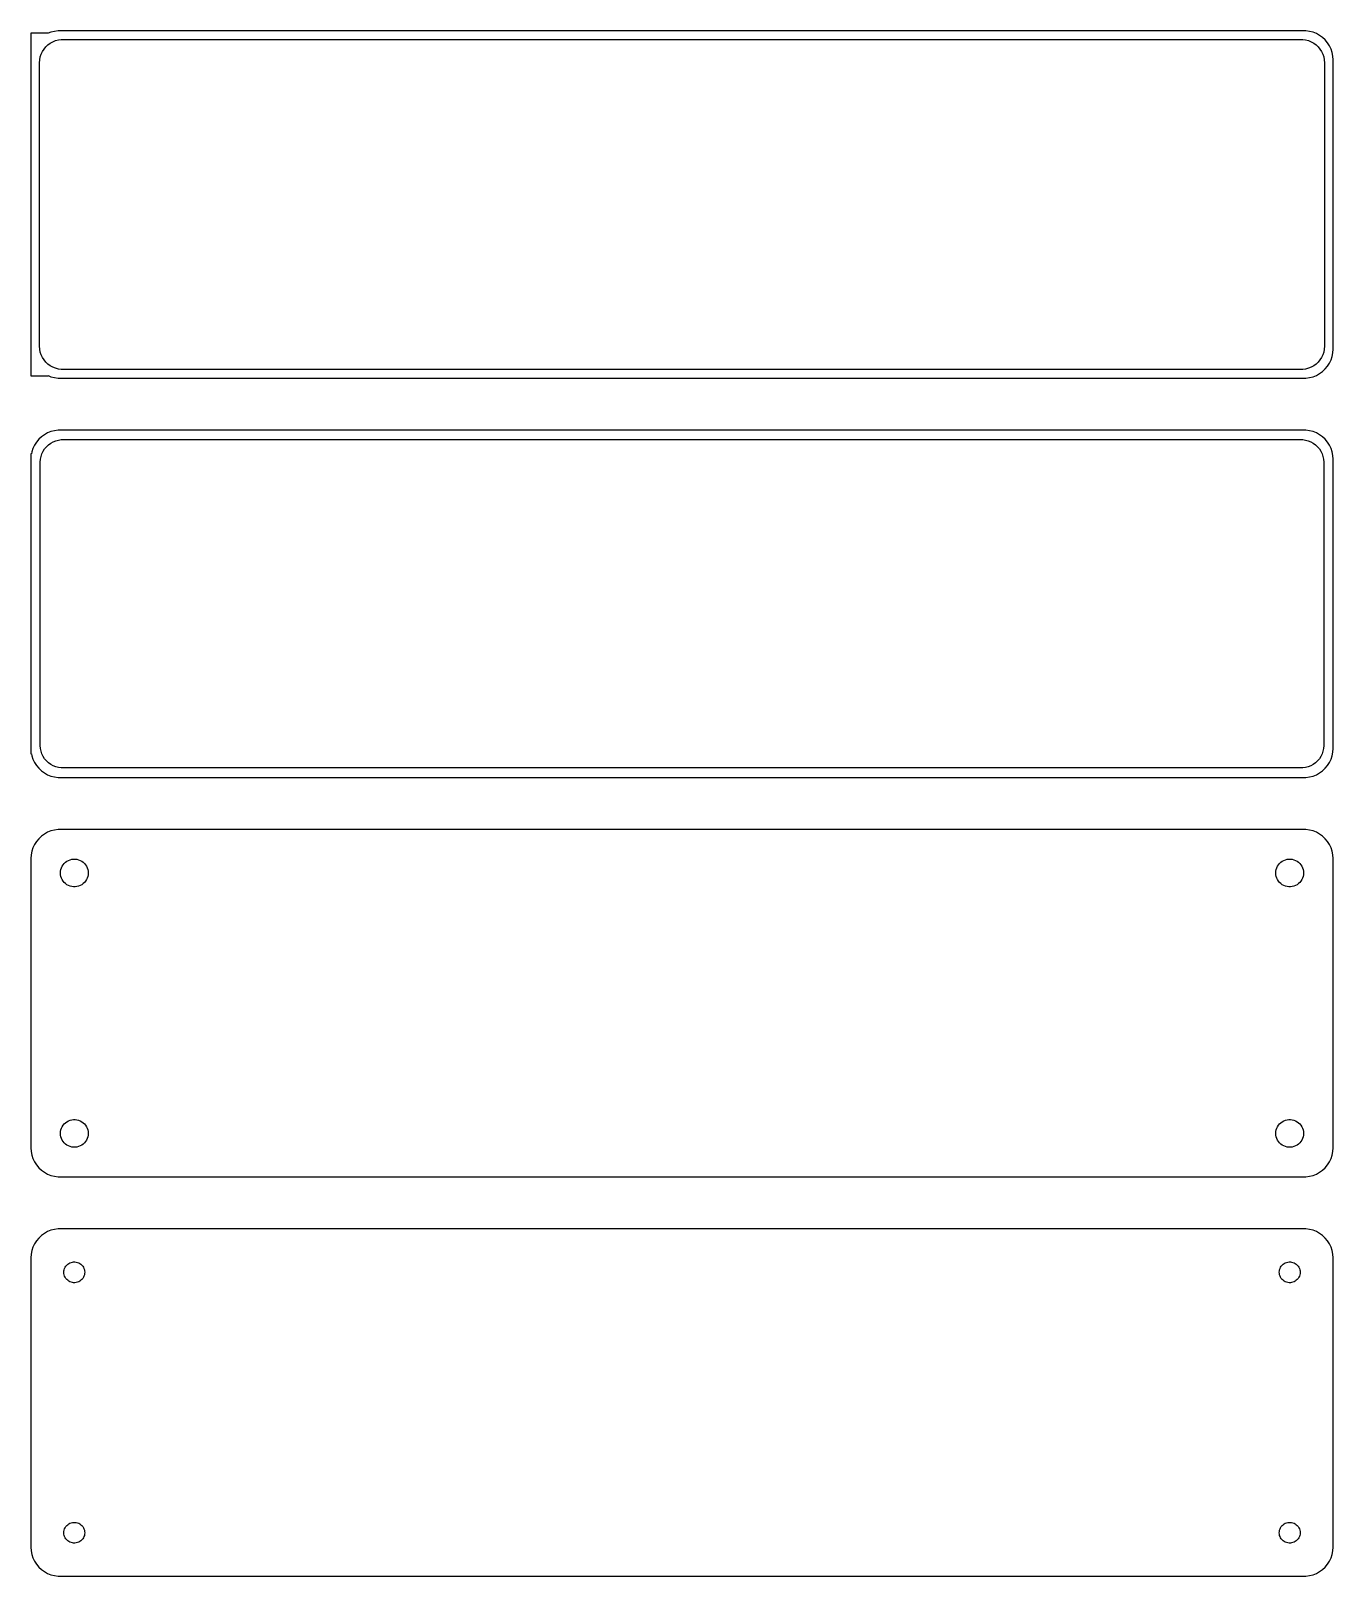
# Model space of a CAD drawing. Header units: metres. Extents: x -112 to 112, y 177 to 444.
import ezdxf

# ---------------------------------------------------------------- set-up
doc = ezdxf.new("R2010")
doc.units = ezdxf.units.M

msp = doc.modelspace()

# ---------------------------------------------------------------- linework, layer by layer
for p, q in [((-109.5, 443.615), (-112.5, 443.615)), ((-112.5, 443.615), (-112.5, 384.385)), ((-109.045, 443.755), (-109.5, 443.575)), ((-109.5, 443.575), (-109.5, 443.615)), ((-108.437, 443.911), (-109.045, 443.755)), ((-107.814, 443.99), (-108.437, 443.911)), ((107.814, 443.99), (-107.814, 443.99)), ((108.437, 443.911), (107.814, 443.99)), ((109.045, 443.755), (108.437, 443.911)), ((109.629, 443.524), (109.045, 443.755)), ((110.179, 443.222), (109.629, 443.524)), ((110.687, 442.853), (110.179, 443.222)), ((-110.505, 440.427), (-110.236, 440.851)), ((-110.236, 440.851), (-109.916, 441.238)), ((-109.916, 441.238), (-109.55, 441.582)), ((-109.55, 441.582), (-109.143, 441.877)), ((-109.143, 441.877), (-108.703, 442.119)), ((-108.703, 442.119), (-108.236, 442.304)), ((-108.236, 442.304), (-107.75, 442.429)), ((-107.75, 442.429), (-107.251, 442.492)), ((-107.251, 442.492), (107.251, 442.492)), ((107.251, 442.492), (107.75, 442.429)), ((107.75, 442.429), (108.236, 442.304)), ((108.236, 442.304), (108.703, 442.119)), ((108.703, 442.119), (109.143, 441.877)), ((109.143, 441.877), (109.55, 441.582)), ((109.55, 441.582), (109.916, 441.238)), ((109.916, 441.238), (110.236, 440.851)), ((110.236, 440.851), (110.505, 440.427)), ((111.145, 442.423), (110.687, 442.853)), ((111.545, 441.939), (111.145, 442.423)), ((111.882, 441.409), (111.545, 441.939)), ((112.149, 440.841), (111.882, 441.409)), ((112.343, 440.243), (112.149, 440.841)), ((-111, 438.5), (-110.968, 439.001)), ((-111, 389.5), (-111, 438.5)), ((-110.968, 439.001), (-110.874, 439.495)), ((-110.874, 439.495), (-110.719, 439.972)), ((-110.719, 439.972), (-110.505, 440.427)), ((110.505, 440.427), (110.719, 439.972)), ((110.719, 439.972), (110.874, 439.495)), ((110.874, 439.495), (110.968, 439.001)), ((110.968, 439.001), (111, 438.5)), ((111, 438.5), (111, 389.5)), ((112.461, 439.627), (112.343, 440.243)), ((112.5, 439), (112.461, 439.627)), ((112.5, 389), (112.5, 439)), ((-110.968, 388.999), (-111, 389.5)), ((-110.874, 388.505), (-110.968, 388.999)), ((-110.719, 388.028), (-110.874, 388.505)), ((-110.505, 387.573), (-110.719, 388.028)), ((-110.236, 387.149), (-110.505, 387.573)), ((-109.916, 386.762), (-110.236, 387.149)), ((110.236, 387.149), (109.916, 386.762)), ((110.505, 387.573), (110.236, 387.149)), ((110.719, 388.028), (110.505, 387.573)), ((110.874, 388.505), (110.719, 388.028)), ((110.968, 388.999), (110.874, 388.505)), ((111, 389.5), (110.968, 388.999)), ((111.882, 386.591), (112.149, 387.159)), ((112.149, 387.159), (112.343, 387.757)), ((112.343, 387.757), (112.461, 388.373)), ((112.461, 388.373), (112.5, 389)), ((-109.55, 386.418), (-109.916, 386.762)), ((-109.143, 386.123), (-109.55, 386.418)), ((-108.703, 385.881), (-109.143, 386.123)), ((-108.236, 385.696), (-108.703, 385.881)), ((-107.75, 385.571), (-108.236, 385.696)), ((-107.251, 385.508), (-107.75, 385.571)), ((107.251, 385.508), (-107.251, 385.508)), ((107.75, 385.571), (107.251, 385.508)), ((108.236, 385.696), (107.75, 385.571)), ((108.703, 385.881), (108.236, 385.696)), ((109.143, 386.123), (108.703, 385.881)), ((109.045, 384.245), (109.629, 384.476)), ((109.55, 386.418), (109.143, 386.123)), ((109.916, 386.762), (109.55, 386.418)), ((109.629, 384.476), (110.179, 384.778)), ((110.179, 384.778), (110.687, 385.147)), ((110.687, 385.147), (111.145, 385.577)), ((111.145, 385.577), (111.545, 386.061)), ((111.545, 386.061), (111.882, 386.591)), ((-112.5, 384.385), (-109.5, 384.385)), ((-109.5, 384.385), (-109.5, 384.425)), ((-109.5, 384.425), (-109.045, 384.245)), ((-109.045, 384.245), (-108.437, 384.089)), ((-108.437, 384.089), (-107.814, 384.01)), ((-107.814, 384.01), (107.814, 384.01)), ((107.814, 384.01), (108.437, 384.089)), ((108.437, 384.089), (109.045, 384.245)), ((-110.687, 373.853), (-111.145, 373.423)), ((-110.179, 374.222), (-110.687, 373.853)), ((-109.629, 374.524), (-110.179, 374.222)), ((-109.045, 374.755), (-109.629, 374.524)), ((-108.437, 374.911), (-109.045, 374.755)), ((-107.814, 374.99), (-108.437, 374.911)), ((107.814, 374.99), (-107.814, 374.99)), ((108.437, 374.911), (107.814, 374.99)), ((109.045, 374.755), (108.437, 374.911)), ((109.629, 374.524), (109.045, 374.755)), ((110.179, 374.222), (109.629, 374.524)), ((110.687, 373.853), (110.179, 374.222)), ((111.145, 373.423), (110.687, 373.853)), ((-112.343, 371.243), (-112.4, 370.944)), ((-112.149, 371.841), (-112.343, 371.243)), ((-111.882, 372.409), (-112.149, 371.841)), ((-111.545, 372.939), (-111.882, 372.409)), ((-111.145, 373.423), (-111.545, 372.939)), ((-110.601, 370.926), (-110.394, 371.366)), ((-110.394, 371.366), (-110.133, 371.776)), ((-110.133, 371.776), (-109.823, 372.151)), ((-109.823, 372.151), (-109.469, 372.484)), ((-109.469, 372.484), (-109.075, 372.77)), ((-109.075, 372.77), (-108.649, 373.004)), ((-108.649, 373.004), (-108.197, 373.183)), ((-108.197, 373.183), (-107.726, 373.304)), ((-107.726, 373.304), (-107.243, 373.365)), ((-107.243, 373.365), (107.243, 373.365)), ((107.243, 373.365), (107.726, 373.304)), ((107.726, 373.304), (108.197, 373.183)), ((108.197, 373.183), (108.649, 373.004)), ((108.649, 373.004), (109.075, 372.77)), ((109.075, 372.77), (109.469, 372.484)), ((109.469, 372.484), (109.823, 372.151)), ((109.823, 372.151), (110.133, 371.776)), ((110.133, 371.776), (110.394, 371.366)), ((110.394, 371.366), (110.601, 370.926)), ((111.545, 372.939), (111.145, 373.423)), ((111.882, 372.409), (111.545, 372.939)), ((112.149, 371.841), (111.882, 372.409)), ((112.343, 371.243), (112.149, 371.841)), ((112.461, 370.627), (112.343, 371.243)), ((-112.4, 370.944), (-112.5, 370.944)), ((-112.5, 370.944), (-112.5, 319.056)), ((-110.873, 369.5), (-110.842, 369.985)), ((-110.873, 320.5), (-110.873, 369.5)), ((-110.842, 369.985), (-110.751, 370.463)), ((-110.751, 370.463), (-110.601, 370.926)), ((110.601, 370.926), (110.751, 370.463)), ((110.751, 370.463), (110.842, 369.985)), ((110.842, 369.985), (110.873, 369.5)), ((110.873, 369.5), (110.873, 320.5)), ((112.5, 370), (112.461, 370.627)), ((112.5, 320), (112.5, 370)), ((-110.842, 320.015), (-110.873, 320.5)), ((110.873, 320.5), (110.842, 320.015)), ((-112.5, 319.056), (-112.4, 319.056)), ((-112.4, 319.056), (-112.343, 318.757)), ((-112.343, 318.757), (-112.149, 318.159)), ((-112.149, 318.159), (-111.882, 317.591)), ((-110.751, 319.537), (-110.842, 320.015)), ((-110.601, 319.074), (-110.751, 319.537)), ((-110.394, 318.634), (-110.601, 319.074)), ((-110.133, 318.224), (-110.394, 318.634)), ((-109.823, 317.849), (-110.133, 318.224)), ((-109.469, 317.516), (-109.823, 317.849)), ((109.823, 317.849), (109.469, 317.516)), ((110.133, 318.224), (109.823, 317.849)), ((110.394, 318.634), (110.133, 318.224)), ((110.601, 319.074), (110.394, 318.634)), ((110.751, 319.537), (110.601, 319.074)), ((110.842, 320.015), (110.751, 319.537)), ((111.882, 317.591), (112.149, 318.159)), ((112.149, 318.159), (112.343, 318.757)), ((112.343, 318.757), (112.461, 319.373)), ((112.461, 319.373), (112.5, 320)), ((-111.882, 317.591), (-111.545, 317.061)), ((-111.545, 317.061), (-111.145, 316.577)), ((-111.145, 316.577), (-110.687, 316.147)), ((-110.687, 316.147), (-110.179, 315.778)), ((-110.179, 315.778), (-109.629, 315.476)), ((-109.629, 315.476), (-109.045, 315.245)), ((-109.075, 317.23), (-109.469, 317.516)), ((-108.649, 316.996), (-109.075, 317.23)), ((-109.045, 315.245), (-108.437, 315.089)), ((-108.197, 316.817), (-108.649, 316.996)), ((-108.437, 315.089), (-107.814, 315.01)), ((-107.726, 316.696), (-108.197, 316.817)), ((-107.243, 316.635), (-107.726, 316.696)), ((107.243, 316.635), (-107.243, 316.635)), ((107.726, 316.696), (107.243, 316.635)), ((108.197, 316.817), (107.726, 316.696)), ((107.814, 315.01), (108.437, 315.089)), ((108.649, 316.996), (108.197, 316.817)), ((108.437, 315.089), (109.045, 315.245)), ((109.075, 317.23), (108.649, 316.996)), ((109.045, 315.245), (109.629, 315.476)), ((109.469, 317.516), (109.075, 317.23)), ((109.629, 315.476), (110.179, 315.778)), ((110.179, 315.778), (110.687, 316.147)), ((110.687, 316.147), (111.145, 316.577)), ((111.145, 316.577), (111.545, 317.061)), ((111.545, 317.061), (111.882, 317.591)), ((-107.814, 315.01), (107.814, 315.01)), ((-111.145, 304.423), (-111.545, 303.939)), ((-110.687, 304.853), (-111.145, 304.423)), ((-110.179, 305.222), (-110.687, 304.853)), ((-109.629, 305.524), (-110.179, 305.222)), ((-109.045, 305.755), (-109.629, 305.524)), ((-108.437, 305.911), (-109.045, 305.755)), ((-107.814, 305.99), (-108.437, 305.911)), ((107.814, 305.99), (-107.814, 305.99)), ((108.437, 305.911), (107.814, 305.99)), ((109.045, 305.755), (108.437, 305.911)), ((109.629, 305.524), (109.045, 305.755)), ((110.179, 305.222), (109.629, 305.524)), ((110.687, 304.853), (110.179, 305.222)), ((111.145, 304.423), (110.687, 304.853)), ((111.545, 303.939), (111.145, 304.423)), ((-112.343, 302.243), (-112.461, 301.627)), ((-112.149, 302.841), (-112.343, 302.243)), ((-111.882, 303.409), (-112.149, 302.841)), ((-111.545, 303.939), (-111.882, 303.409)), ((111.882, 303.409), (111.545, 303.939)), ((112.149, 302.841), (111.882, 303.409)), ((112.343, 302.243), (112.149, 302.841)), ((112.461, 301.627), (112.343, 302.243)), ((-112.461, 301.627), (-112.5, 301)), ((-112.5, 301), (-112.5, 251)), ((-107.381, 298.801), (-107.325, 299.097)), ((-107.325, 299.097), (-107.231, 299.383)), ((-107.231, 299.383), (-107.103, 299.656)), ((-107.103, 299.656), (-106.942, 299.911)), ((-106.942, 299.911), (-106.75, 300.143)), ((-106.75, 300.143), (-106.53, 300.349)), ((-106.53, 300.349), (-106.286, 300.526)), ((-106.286, 300.526), (-106.022, 300.672)), ((-106.022, 300.672), (-105.742, 300.783)), ((-105.742, 300.783), (-105.45, 300.857)), ((-105.45, 300.857), (-105.151, 300.895)), ((-105.151, 300.895), (-104.849, 300.895)), ((-104.849, 300.895), (-104.55, 300.857)), ((-104.55, 300.857), (-104.258, 300.783)), ((-104.258, 300.783), (-103.978, 300.672)), ((-103.978, 300.672), (-103.714, 300.526)), ((-103.714, 300.526), (-103.47, 300.349)), ((-103.47, 300.349), (-103.25, 300.143)), ((-103.25, 300.143), (-103.058, 299.911)), ((-103.058, 299.911), (-102.897, 299.656)), ((-102.897, 299.656), (-102.769, 299.383)), ((-102.769, 299.383), (-102.675, 299.097)), ((-102.675, 299.097), (-102.619, 298.801)), ((102.619, 298.801), (102.675, 299.097)), ((102.675, 299.097), (102.769, 299.383)), ((102.769, 299.383), (102.897, 299.656)), ((102.897, 299.656), (103.058, 299.911)), ((103.058, 299.911), (103.25, 300.143)), ((103.25, 300.143), (103.47, 300.349)), ((103.47, 300.349), (103.714, 300.526)), ((103.714, 300.526), (103.978, 300.672)), ((103.978, 300.672), (104.258, 300.783)), ((104.258, 300.783), (104.55, 300.857)), ((104.55, 300.857), (104.849, 300.895)), ((104.849, 300.895), (105.151, 300.895)), ((105.151, 300.895), (105.45, 300.857)), ((105.45, 300.857), (105.742, 300.783)), ((105.742, 300.783), (106.022, 300.672)), ((106.022, 300.672), (106.286, 300.526)), ((106.286, 300.526), (106.53, 300.349)), ((106.53, 300.349), (106.75, 300.143)), ((106.75, 300.143), (106.942, 299.911)), ((106.942, 299.911), (107.103, 299.656)), ((107.103, 299.656), (107.231, 299.383)), ((107.231, 299.383), (107.325, 299.097)), ((107.325, 299.097), (107.381, 298.801)), ((112.5, 301), (112.461, 301.627)), ((112.5, 251), (112.5, 301)), ((-107.4, 298.5), (-107.381, 298.801)), ((-107.381, 298.199), (-107.4, 298.5)), ((-107.325, 297.903), (-107.381, 298.199)), ((-107.231, 297.617), (-107.325, 297.903)), ((-107.103, 297.344), (-107.231, 297.617)), ((-106.942, 297.089), (-107.103, 297.344)), ((-106.75, 296.857), (-106.942, 297.089)), ((-106.53, 296.651), (-106.75, 296.857)), ((-106.286, 296.474), (-106.53, 296.651)), ((-106.022, 296.328), (-106.286, 296.474)), ((-103.714, 296.474), (-103.978, 296.328)), ((-103.47, 296.651), (-103.714, 296.474)), ((-103.25, 296.857), (-103.47, 296.651)), ((-103.058, 297.089), (-103.25, 296.857)), ((-102.897, 297.344), (-103.058, 297.089)), ((-102.769, 297.617), (-102.897, 297.344)), ((-102.675, 297.903), (-102.769, 297.617)), ((-102.619, 298.199), (-102.675, 297.903)), ((-102.619, 298.801), (-102.6, 298.5)), ((-102.6, 298.5), (-102.619, 298.199)), ((102.6, 298.5), (102.619, 298.801)), ((102.619, 298.199), (102.6, 298.5)), ((102.675, 297.903), (102.619, 298.199)), ((102.769, 297.617), (102.675, 297.903)), ((102.897, 297.344), (102.769, 297.617)), ((103.058, 297.089), (102.897, 297.344)), ((103.25, 296.857), (103.058, 297.089)), ((103.47, 296.651), (103.25, 296.857)), ((103.714, 296.474), (103.47, 296.651)), ((103.978, 296.328), (103.714, 296.474)), ((106.286, 296.474), (106.022, 296.328)), ((106.53, 296.651), (106.286, 296.474)), ((106.75, 296.857), (106.53, 296.651)), ((106.942, 297.089), (106.75, 296.857)), ((107.103, 297.344), (106.942, 297.089)), ((107.231, 297.617), (107.103, 297.344)), ((107.325, 297.903), (107.231, 297.617)), ((107.381, 298.199), (107.325, 297.903)), ((107.381, 298.801), (107.4, 298.5)), ((107.4, 298.5), (107.381, 298.199)), ((-105.742, 296.217), (-106.022, 296.328)), ((-105.45, 296.143), (-105.742, 296.217)), ((-105.151, 296.105), (-105.45, 296.143)), ((-104.849, 296.105), (-105.151, 296.105)), ((-104.55, 296.143), (-104.849, 296.105)), ((-104.258, 296.217), (-104.55, 296.143)), ((-103.978, 296.328), (-104.258, 296.217)), ((104.258, 296.217), (103.978, 296.328)), ((104.55, 296.143), (104.258, 296.217)), ((104.849, 296.105), (104.55, 296.143)), ((105.151, 296.105), (104.849, 296.105)), ((105.45, 296.143), (105.151, 296.105)), ((105.742, 296.217), (105.45, 296.143)), ((106.022, 296.328), (105.742, 296.217)), ((-107.4, 253.5), (-107.381, 253.801)), ((-107.381, 253.801), (-107.325, 254.097)), ((-107.325, 254.097), (-107.231, 254.383)), ((-107.231, 254.383), (-107.103, 254.656)), ((-107.103, 254.656), (-106.942, 254.911)), ((-106.942, 254.911), (-106.75, 255.143)), ((-106.75, 255.143), (-106.53, 255.349)), ((-106.53, 255.349), (-106.286, 255.526)), ((-106.286, 255.526), (-106.022, 255.672)), ((-106.022, 255.672), (-105.742, 255.783)), ((-105.742, 255.783), (-105.45, 255.857)), ((-105.45, 255.857), (-105.151, 255.895)), ((-105.151, 255.895), (-104.849, 255.895)), ((-104.849, 255.895), (-104.55, 255.857)), ((-104.55, 255.857), (-104.258, 255.783)), ((-104.258, 255.783), (-103.978, 255.672)), ((-103.978, 255.672), (-103.714, 255.526)), ((-103.714, 255.526), (-103.47, 255.349)), ((-103.47, 255.349), (-103.25, 255.143)), ((-103.25, 255.143), (-103.058, 254.911)), ((-103.058, 254.911), (-102.897, 254.656)), ((-102.897, 254.656), (-102.769, 254.383)), ((-102.769, 254.383), (-102.675, 254.097)), ((-102.675, 254.097), (-102.619, 253.801)), ((-102.619, 253.801), (-102.6, 253.5)), ((102.6, 253.5), (102.619, 253.801)), ((102.619, 253.801), (102.675, 254.097)), ((102.675, 254.097), (102.769, 254.383)), ((102.769, 254.383), (102.897, 254.656)), ((102.897, 254.656), (103.058, 254.911)), ((103.058, 254.911), (103.25, 255.143)), ((103.25, 255.143), (103.47, 255.349)), ((103.47, 255.349), (103.714, 255.526)), ((103.714, 255.526), (103.978, 255.672)), ((103.978, 255.672), (104.258, 255.783)), ((104.258, 255.783), (104.55, 255.857)), ((104.55, 255.857), (104.849, 255.895)), ((104.849, 255.895), (105.151, 255.895)), ((105.151, 255.895), (105.45, 255.857)), ((105.45, 255.857), (105.742, 255.783)), ((105.742, 255.783), (106.022, 255.672)), ((106.022, 255.672), (106.286, 255.526)), ((106.286, 255.526), (106.53, 255.349)), ((106.53, 255.349), (106.75, 255.143)), ((106.75, 255.143), (106.942, 254.911)), ((106.942, 254.911), (107.103, 254.656)), ((107.103, 254.656), (107.231, 254.383)), ((107.231, 254.383), (107.325, 254.097)), ((107.325, 254.097), (107.381, 253.801)), ((107.381, 253.801), (107.4, 253.5)), ((-112.5, 251), (-112.461, 250.373)), ((-107.381, 253.199), (-107.4, 253.5)), ((-107.325, 252.903), (-107.381, 253.199)), ((-107.231, 252.617), (-107.325, 252.903)), ((-107.103, 252.344), (-107.231, 252.617)), ((-106.942, 252.089), (-107.103, 252.344)), ((-106.75, 251.857), (-106.942, 252.089)), ((-106.53, 251.651), (-106.75, 251.857)), ((-106.286, 251.474), (-106.53, 251.651)), ((-106.022, 251.328), (-106.286, 251.474)), ((-105.742, 251.217), (-106.022, 251.328)), ((-105.45, 251.143), (-105.742, 251.217)), ((-105.151, 251.105), (-105.45, 251.143)), ((-104.849, 251.105), (-105.151, 251.105)), ((-104.55, 251.143), (-104.849, 251.105)), ((-104.258, 251.217), (-104.55, 251.143)), ((-103.978, 251.328), (-104.258, 251.217)), ((-103.714, 251.474), (-103.978, 251.328)), ((-103.47, 251.651), (-103.714, 251.474)), ((-103.25, 251.857), (-103.47, 251.651)), ((-103.058, 252.089), (-103.25, 251.857)), ((-102.897, 252.344), (-103.058, 252.089)), ((-102.769, 252.617), (-102.897, 252.344)), ((-102.675, 252.903), (-102.769, 252.617)), ((-102.619, 253.199), (-102.675, 252.903)), ((-102.6, 253.5), (-102.619, 253.199)), ((102.619, 253.199), (102.6, 253.5)), ((102.675, 252.903), (102.619, 253.199)), ((102.769, 252.617), (102.675, 252.903)), ((102.897, 252.344), (102.769, 252.617)), ((103.058, 252.089), (102.897, 252.344)), ((103.25, 251.857), (103.058, 252.089)), ((103.47, 251.651), (103.25, 251.857)), ((103.714, 251.474), (103.47, 251.651)), ((103.978, 251.328), (103.714, 251.474)), ((104.258, 251.217), (103.978, 251.328)), ((104.55, 251.143), (104.258, 251.217)), ((104.849, 251.105), (104.55, 251.143)), ((105.151, 251.105), (104.849, 251.105)), ((105.45, 251.143), (105.151, 251.105)), ((105.742, 251.217), (105.45, 251.143)), ((106.022, 251.328), (105.742, 251.217)), ((106.286, 251.474), (106.022, 251.328)), ((106.53, 251.651), (106.286, 251.474)), ((106.75, 251.857), (106.53, 251.651)), ((106.942, 252.089), (106.75, 251.857)), ((107.103, 252.344), (106.942, 252.089)), ((107.231, 252.617), (107.103, 252.344)), ((107.325, 252.903), (107.231, 252.617)), ((107.381, 253.199), (107.325, 252.903)), ((107.4, 253.5), (107.381, 253.199)), ((112.461, 250.373), (112.5, 251)), ((-112.461, 250.373), (-112.343, 249.757)), ((-112.343, 249.757), (-112.149, 249.159)), ((-112.149, 249.159), (-111.882, 248.591)), ((-111.882, 248.591), (-111.545, 248.061)), ((111.545, 248.061), (111.882, 248.591)), ((111.882, 248.591), (112.149, 249.159)), ((112.149, 249.159), (112.343, 249.757)), ((112.343, 249.757), (112.461, 250.373)), ((-111.545, 248.061), (-111.145, 247.577)), ((-111.145, 247.577), (-110.687, 247.147)), ((-110.687, 247.147), (-110.179, 246.778)), ((-110.179, 246.778), (-109.629, 246.476)), ((-109.629, 246.476), (-109.045, 246.245)), ((-109.045, 246.245), (-108.437, 246.089)), ((-108.437, 246.089), (-107.814, 246.01)), ((-107.814, 246.01), (107.814, 246.01)), ((107.814, 246.01), (108.437, 246.089)), ((108.437, 246.089), (109.045, 246.245)), ((109.045, 246.245), (109.629, 246.476)), ((109.629, 246.476), (110.179, 246.778)), ((110.179, 246.778), (110.687, 247.147)), ((110.687, 247.147), (111.145, 247.577)), ((111.145, 247.577), (111.545, 248.061)), ((-111.145, 235.423), (-111.545, 234.939)), ((-110.687, 235.853), (-111.145, 235.423)), ((-110.179, 236.222), (-110.687, 235.853)), ((-109.629, 236.524), (-110.179, 236.222)), ((-109.045, 236.755), (-109.629, 236.524)), ((-108.437, 236.911), (-109.045, 236.755)), ((-107.814, 236.99), (-108.437, 236.911)), ((107.814, 236.99), (-107.814, 236.99)), ((108.437, 236.911), (107.814, 236.99)), ((109.045, 236.755), (108.437, 236.911)), ((109.629, 236.524), (109.045, 236.755)), ((110.179, 236.222), (109.629, 236.524)), ((110.687, 235.853), (110.179, 236.222)), ((111.145, 235.423), (110.687, 235.853)), ((111.545, 234.939), (111.145, 235.423)), ((-112.461, 232.627), (-112.5, 232)), ((-112.343, 233.243), (-112.461, 232.627)), ((-112.149, 233.841), (-112.343, 233.243)), ((-111.882, 234.409), (-112.149, 233.841)), ((-111.545, 234.939), (-111.882, 234.409)), ((111.882, 234.409), (111.545, 234.939)), ((112.149, 233.841), (111.882, 234.409)), ((112.343, 233.243), (112.149, 233.841)), ((112.461, 232.627), (112.343, 233.243)), ((112.5, 232), (112.461, 232.627)), ((-112.5, 232), (-112.5, 182)), ((-106.8, 229.5), (-106.786, 229.726)), ((-106.786, 229.726), (-106.743, 229.948)), ((-106.743, 229.948), (-106.674, 230.163)), ((-106.674, 230.163), (-106.577, 230.367)), ((-106.577, 230.367), (-106.456, 230.558)), ((-106.456, 230.558), (-106.312, 230.732)), ((-106.312, 230.732), (-106.147, 230.887)), ((-106.147, 230.887), (-105.964, 231.02)), ((-105.964, 231.02), (-105.766, 231.129)), ((-105.766, 231.129), (-105.556, 231.212)), ((-105.556, 231.212), (-105.337, 231.268)), ((-105.337, 231.268), (-105.113, 231.296)), ((-105.113, 231.296), (-104.887, 231.296)), ((-104.887, 231.296), (-104.663, 231.268)), ((-104.663, 231.268), (-104.444, 231.212)), ((-104.444, 231.212), (-104.234, 231.129)), ((-104.234, 231.129), (-104.036, 231.02)), ((-104.036, 231.02), (-103.853, 230.887)), ((-103.853, 230.887), (-103.688, 230.732)), ((-103.688, 230.732), (-103.544, 230.558)), ((-103.544, 230.558), (-103.423, 230.367)), ((-103.423, 230.367), (-103.326, 230.163)), ((-103.326, 230.163), (-103.257, 229.948)), ((-103.257, 229.948), (-103.214, 229.726)), ((-103.214, 229.726), (-103.2, 229.5)), ((103.2, 229.5), (103.214, 229.726)), ((103.214, 229.726), (103.257, 229.948)), ((103.257, 229.948), (103.326, 230.163)), ((103.326, 230.163), (103.423, 230.367)), ((103.423, 230.367), (103.544, 230.558)), ((103.544, 230.558), (103.688, 230.732)), ((103.688, 230.732), (103.853, 230.887)), ((103.853, 230.887), (104.036, 231.02)), ((104.036, 231.02), (104.234, 231.129)), ((104.234, 231.129), (104.444, 231.212)), ((104.444, 231.212), (104.663, 231.268)), ((104.663, 231.268), (104.887, 231.296)), ((104.887, 231.296), (105.113, 231.296)), ((105.113, 231.296), (105.337, 231.268)), ((105.337, 231.268), (105.556, 231.212)), ((105.556, 231.212), (105.766, 231.129)), ((105.766, 231.129), (105.964, 231.02)), ((105.964, 231.02), (106.147, 230.887)), ((106.147, 230.887), (106.312, 230.732)), ((106.312, 230.732), (106.456, 230.558)), ((106.456, 230.558), (106.577, 230.367)), ((106.577, 230.367), (106.674, 230.163)), ((106.674, 230.163), (106.743, 229.948)), ((106.743, 229.948), (106.786, 229.726)), ((106.786, 229.726), (106.8, 229.5)), ((112.5, 182), (112.5, 232)), ((-106.786, 229.274), (-106.8, 229.5)), ((-106.743, 229.052), (-106.786, 229.274)), ((-106.674, 228.837), (-106.743, 229.052)), ((-106.577, 228.633), (-106.674, 228.837)), ((-106.456, 228.442), (-106.577, 228.633)), ((-106.312, 228.268), (-106.456, 228.442)), ((-106.147, 228.113), (-106.312, 228.268)), ((-105.964, 227.98), (-106.147, 228.113)), ((-105.766, 227.871), (-105.964, 227.98)), ((-105.556, 227.788), (-105.766, 227.871)), ((-105.337, 227.732), (-105.556, 227.788)), ((-105.113, 227.704), (-105.337, 227.732)), ((-104.887, 227.704), (-105.113, 227.704)), ((-104.663, 227.732), (-104.887, 227.704)), ((-104.444, 227.788), (-104.663, 227.732)), ((-104.234, 227.871), (-104.444, 227.788)), ((-104.036, 227.98), (-104.234, 227.871)), ((-103.853, 228.113), (-104.036, 227.98)), ((-103.688, 228.268), (-103.853, 228.113)), ((-103.544, 228.442), (-103.688, 228.268)), ((-103.423, 228.633), (-103.544, 228.442)), ((-103.326, 228.837), (-103.423, 228.633)), ((-103.257, 229.052), (-103.326, 228.837)), ((-103.214, 229.274), (-103.257, 229.052)), ((-103.2, 229.5), (-103.214, 229.274)), ((103.214, 229.274), (103.2, 229.5)), ((103.257, 229.052), (103.214, 229.274)), ((103.326, 228.837), (103.257, 229.052)), ((103.423, 228.633), (103.326, 228.837)), ((103.544, 228.442), (103.423, 228.633)), ((103.688, 228.268), (103.544, 228.442)), ((103.853, 228.113), (103.688, 228.268)), ((104.036, 227.98), (103.853, 228.113)), ((104.234, 227.871), (104.036, 227.98)), ((104.444, 227.788), (104.234, 227.871)), ((104.663, 227.732), (104.444, 227.788)), ((104.887, 227.704), (104.663, 227.732)), ((105.113, 227.704), (104.887, 227.704)), ((105.337, 227.732), (105.113, 227.704)), ((105.556, 227.788), (105.337, 227.732)), ((105.766, 227.871), (105.556, 227.788)), ((105.964, 227.98), (105.766, 227.871)), ((106.147, 228.113), (105.964, 227.98)), ((106.312, 228.268), (106.147, 228.113)), ((106.456, 228.442), (106.312, 228.268)), ((106.577, 228.633), (106.456, 228.442)), ((106.674, 228.837), (106.577, 228.633)), ((106.743, 229.052), (106.674, 228.837)), ((106.786, 229.274), (106.743, 229.052)), ((106.8, 229.5), (106.786, 229.274)), ((-106.8, 184.5), (-106.786, 184.726)), ((-106.786, 184.274), (-106.8, 184.5)), ((-106.786, 184.726), (-106.743, 184.948)), ((-106.743, 184.052), (-106.786, 184.274)), ((-106.743, 184.948), (-106.674, 185.163)), ((-106.674, 185.163), (-106.577, 185.367)), ((-106.577, 185.367), (-106.456, 185.558)), ((-106.456, 185.558), (-106.312, 185.732)), ((-106.312, 185.732), (-106.147, 185.887)), ((-106.147, 185.887), (-105.964, 186.02)), ((-105.964, 186.02), (-105.766, 186.129)), ((-105.766, 186.129), (-105.556, 186.212)), ((-105.556, 186.212), (-105.337, 186.268)), ((-105.337, 186.268), (-105.113, 186.296)), ((-105.113, 186.296), (-104.887, 186.296)), ((-104.887, 186.296), (-104.663, 186.268)), ((-104.663, 186.268), (-104.444, 186.212)), ((-104.444, 186.212), (-104.234, 186.129)), ((-104.234, 186.129), (-104.036, 186.02)), ((-104.036, 186.02), (-103.853, 185.887)), ((-103.853, 185.887), (-103.688, 185.732)), ((-103.688, 185.732), (-103.544, 185.558)), ((-103.544, 185.558), (-103.423, 185.367)), ((-103.423, 185.367), (-103.326, 185.163)), ((-103.326, 185.163), (-103.257, 184.948)), ((-103.257, 184.948), (-103.214, 184.726)), ((-103.214, 184.274), (-103.257, 184.052)), ((-103.214, 184.726), (-103.2, 184.5)), ((-103.2, 184.5), (-103.214, 184.274)), ((103.2, 184.5), (103.214, 184.726)), ((103.214, 184.274), (103.2, 184.5)), ((103.214, 184.726), (103.257, 184.948)), ((103.257, 184.052), (103.214, 184.274)), ((103.257, 184.948), (103.326, 185.163)), ((103.326, 185.163), (103.423, 185.367)), ((103.423, 185.367), (103.544, 185.558)), ((103.544, 185.558), (103.688, 185.732)), ((103.688, 185.732), (103.853, 185.887)), ((103.853, 185.887), (104.036, 186.02)), ((104.036, 186.02), (104.234, 186.129)), ((104.234, 186.129), (104.444, 186.212)), ((104.444, 186.212), (104.663, 186.268)), ((104.663, 186.268), (104.887, 186.296)), ((104.887, 186.296), (105.113, 186.296)), ((105.113, 186.296), (105.337, 186.268)), ((105.337, 186.268), (105.556, 186.212)), ((105.556, 186.212), (105.766, 186.129)), ((105.766, 186.129), (105.964, 186.02)), ((105.964, 186.02), (106.147, 185.887)), ((106.147, 185.887), (106.312, 185.732)), ((106.312, 185.732), (106.456, 185.558)), ((106.456, 185.558), (106.577, 185.367)), ((106.577, 185.367), (106.674, 185.163)), ((106.674, 185.163), (106.743, 184.948)), ((106.743, 184.948), (106.786, 184.726)), ((106.786, 184.274), (106.743, 184.052)), ((106.786, 184.726), (106.8, 184.5)), ((106.8, 184.5), (106.786, 184.274)), ((-112.5, 182), (-112.461, 181.373)), ((-106.674, 183.837), (-106.743, 184.052)), ((-106.577, 183.633), (-106.674, 183.837)), ((-106.456, 183.442), (-106.577, 183.633)), ((-106.312, 183.268), (-106.456, 183.442)), ((-106.147, 183.113), (-106.312, 183.268)), ((-105.964, 182.98), (-106.147, 183.113)), ((-105.766, 182.871), (-105.964, 182.98)), ((-105.556, 182.788), (-105.766, 182.871)), ((-105.337, 182.732), (-105.556, 182.788)), ((-105.113, 182.704), (-105.337, 182.732)), ((-104.887, 182.704), (-105.113, 182.704)), ((-104.663, 182.732), (-104.887, 182.704)), ((-104.444, 182.788), (-104.663, 182.732)), ((-104.234, 182.871), (-104.444, 182.788)), ((-104.036, 182.98), (-104.234, 182.871)), ((-103.853, 183.113), (-104.036, 182.98)), ((-103.688, 183.268), (-103.853, 183.113)), ((-103.544, 183.442), (-103.688, 183.268)), ((-103.423, 183.633), (-103.544, 183.442)), ((-103.326, 183.837), (-103.423, 183.633)), ((-103.257, 184.052), (-103.326, 183.837)), ((103.326, 183.837), (103.257, 184.052)), ((103.423, 183.633), (103.326, 183.837)), ((103.544, 183.442), (103.423, 183.633)), ((103.688, 183.268), (103.544, 183.442)), ((103.853, 183.113), (103.688, 183.268)), ((104.036, 182.98), (103.853, 183.113)), ((104.234, 182.871), (104.036, 182.98)), ((104.444, 182.788), (104.234, 182.871)), ((104.663, 182.732), (104.444, 182.788)), ((104.887, 182.704), (104.663, 182.732)), ((105.113, 182.704), (104.887, 182.704)), ((105.337, 182.732), (105.113, 182.704)), ((105.556, 182.788), (105.337, 182.732)), ((105.766, 182.871), (105.556, 182.788)), ((105.964, 182.98), (105.766, 182.871)), ((106.147, 183.113), (105.964, 182.98)), ((106.312, 183.268), (106.147, 183.113)), ((106.456, 183.442), (106.312, 183.268)), ((106.577, 183.633), (106.456, 183.442)), ((106.674, 183.837), (106.577, 183.633)), ((106.743, 184.052), (106.674, 183.837)), ((112.461, 181.373), (112.5, 182)), ((-112.461, 181.373), (-112.343, 180.757)), ((-112.343, 180.757), (-112.149, 180.159)), ((-112.149, 180.159), (-111.882, 179.591)), ((-111.882, 179.591), (-111.545, 179.061)), ((-111.545, 179.061), (-111.145, 178.577)), ((111.145, 178.577), (111.545, 179.061)), ((111.545, 179.061), (111.882, 179.591)), ((111.882, 179.591), (112.149, 180.159)), ((112.149, 180.159), (112.343, 180.757)), ((112.343, 180.757), (112.461, 181.373)), ((-111.145, 178.577), (-110.687, 178.147)), ((-110.687, 178.147), (-110.179, 177.778)), ((-110.179, 177.778), (-109.629, 177.476)), ((-109.629, 177.476), (-109.045, 177.245)), ((-109.045, 177.245), (-108.437, 177.089)), ((-108.437, 177.089), (-107.814, 177.01)), ((-107.814, 177.01), (107.814, 177.01)), ((107.814, 177.01), (108.437, 177.089)), ((108.437, 177.089), (109.045, 177.245)), ((109.045, 177.245), (109.629, 177.476)), ((109.629, 177.476), (110.179, 177.778)), ((110.179, 177.778), (110.687, 178.147)), ((110.687, 178.147), (111.145, 178.577))]:
    msp.add_line(p, q)

doc.saveas('drawing.dxf')
